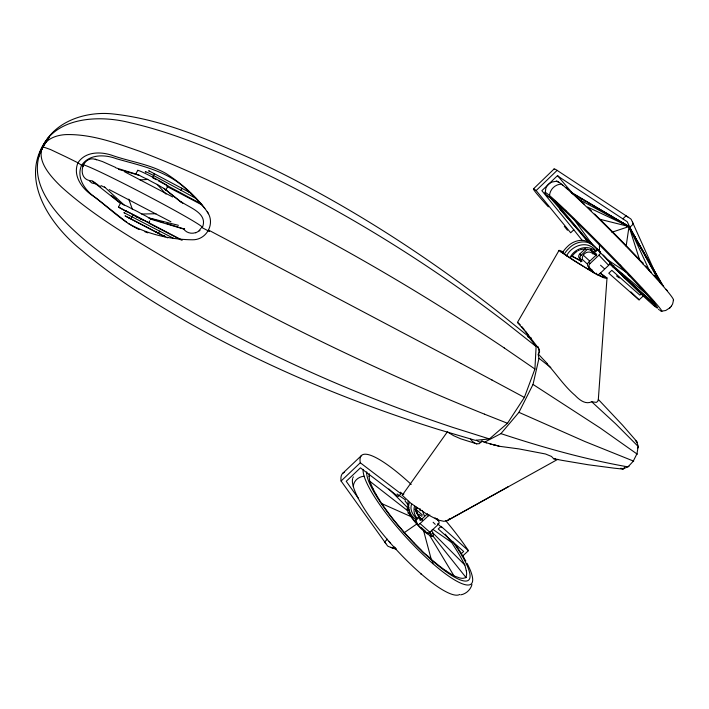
<?xml version="1.0" encoding="UTF-8"?>
<svg xmlns="http://www.w3.org/2000/svg" width="709" height="709" viewBox="0 0 709 709"><rect width="100%" height="100%" fill="white"/><g stroke="black" fill="none" stroke-linecap="round" stroke-linejoin="round"><path stroke-width="1.06" d="M369.07 476.315L369.69 481.154L372.996 488.705M45.42 142.908L42.629 146.719L42.912 147.596M48.522 137.528C16.502 176.745 49.727 225.24 82.412 250.853C114.043 277.742 149.307 299.96 185.129 320.778C254.558 360.402 328.178 392.423 403.811 418.195A2014.943 1430.345 68.7 0 0 438.118 429.37L475.322 440.342L489.414 438.933L507.502 423.282L524.376 397.421L534.914 369.026L536.119 346.541L528.09 336.075L497.869 311.668A2452.218 1681.899 -22.3 0 0 469.19 289.786C400.939 239.19 328.24 194.284 251.083 158.568C207.072 139.061 161.962 119.334 113.653 114.025C84.823 110.586 49.843 122.418 40.599 152.532M547.33 364.089C556.689 374.396 564.373 386.281 575.105 395.409C579.209 399.708 585.474 404.91 591.687 401.746L596.358 402.393L597.705 401.365L598.334 399.433L607.01 277.955L600.319 273.16M636.966 442.682L636.647 441.344L622.635 425.258L598.334 399.433M622.156 274.374L621.013 273.231L622.697 276.191A78.548 2.774 45.5 0 0 656.109 305.517A78.548 2.774 45.5 0 0 596.296 241.742A78.548 2.774 45.5 0 0 547.649 196.163L545.141 193.513L545.868 188.071A10.741 9.882 -46.3 0 1 552.151 182.018L556.414 181.22L558.692 182.31M415.784 506.634L415.935 511.668L418.602 516.249A2.021 0.922 -49.6 0 1 417.512 518.554C414.162 515.505 413.303 510.471 414.49 506.235M673.55 299.925L672.611 304.037L671.246 306.306M626.144 246.103L629.025 226.543L572.252 192.892M624.363 467.284L624.009 468.578L622.777 469.083L614.091 468.162L588.098 464.741L562.246 460.389L553.676 458.758L551.478 456.445L545.549 453.999L518.944 448.912L499.331 446.28L484.38 442.265L481.934 440.927L479.373 443.657L476.714 443.843L460.69 438.8L453.485 435.627L447.361 431.843L402.225 495.263L411.087 503.461L427.048 514.309L438.065 520.016L443.869 521.319L447.264 520.645L508.495 486.578M643.01 263.978L642.93 262.693L641.778 261.993A78.531 3.837 45.5 0 0 594.576 214.003M38.313 158.187C47.468 117.384 96.229 114.096 129.543 122.577C178.092 133.655 223.84 154.119 268.684 175.309C341.906 210.919 411.61 253.574 477.449 301.431A1262.915 706.829 13.9 0 1 506.191 322.879L536.119 346.541M408.074 501.29L407.817 506.261L409.315 510.808M652.36 302.752A109.558 2.464 42.2 0 0 654.141 304.081L655.621 304.976L614.269 267.71A19.79 1.055 42.3 0 0 612.071 265.006A19.79 1.56 43.4 0 0 606.656 259.166A19.772 1.817 45 0 0 599.513 251.801A19.763 1.755 46.8 0 0 592.627 244.959A19.755 1.4 48.2 0 0 587.903 240.519L553.986 200.328M129.047 217.335L128.994 218.053L164.736 236.7M527.682 336.394L527.842 334.409L525.458 331.094M484.38 442.265L500.926 433.624L518.935 412.346L533.026 384.438L538.982 358.302L538.149 354.394L539.54 351.912L539.425 349.457L527.939 334.551L517.481 322.391L559.091 250.304L563.035 251.686M628.963 466.238L622.777 469.083M432.871 563.664C432.712 557.549 424.399 554.793 421.146 550.007A102.043 26.57 48.4 0 1 414.375 543.254M409.43 502.451C406.904 508.716 410.325 515.416 415.483 519.156L417.592 524.368A14.916 3.146 47.8 0 0 426.871 532.539L427.146 532.787A3.049 1.427 -49.7 0 0 429.893 532.237L438.153 524.563A3.049 2.676 -21.9 0 0 438.295 520.716L437.666 519.148M42.327 147.702L49.408 137.138M202.464 227.297C208.012 213.347 190.03 207.967 181.336 201.852M411.734 503.86C409.368 509.496 412.709 515.425 417.282 518.766A2.021 0.922 -49.6 0 1 415.483 519.156M471.964 584.562C470.599 589.773 466.026 594 460.69 594.86M46.333 141.383C32.082 156.981 50.215 176.142 61.568 187.061C95.077 217.264 134.621 239.677 173.12 262.791C252.723 308.867 335.197 349.909 419.427 386.822A1005.495 257.509 31.9 0 0 484.469 414.153M42.23 147.915L44.304 144.344M42.141 148.11L44.667 143.847M41.911 148.589L43.958 144.858M40.918 151.177L42.629 146.719L45.039 143.369M446.129 570.958L454.017 575.921L459.68 577.924A102.823 23.246 50.8 0 0 463.101 578.314L466.07 577.596L466.646 573.971A104.48 20.765 50.9 0 0 466.309 570.789M41.787 148.872C45.296 138.84 56.552 134.949 66.327 134.586C91.647 134.054 115.904 142.979 139.451 151.221C180.511 166.748 220.26 185.51 259.574 204.99C333.496 242.061 405.256 283.423 474.649 328.409A1034.298 303.824 22.8 0 1 504.223 347.924M41.104 150.6L43.63 145.38M41.308 150.016L43.471 145.646M41.539 149.439L43.311 145.903M43.081 146.293C22.422 184.677 62.339 221.243 88.944 243.612C122.506 270.51 159.25 293.127 196.49 314.512C267.612 354.695 342.403 388.24 419.276 415.82A1204.724 627.979 39.5 0 0 453.131 427.5L489.414 438.933M38.463 156.592L42.965 146.488M165.33 189.994A16.759 2.162 38.3 0 0 165.871 189.985L167.803 186.307M149.732 220.916L148.73 222.848L118.474 207.081L120.424 203.368L92.764 181.486M115.815 167.838L135.782 174.015L137.732 170.311M182.195 240.2L133.381 214.641L130.766 218.744L125.032 215.873L128.994 218.053M566.482 256.011C571.684 245.163 588.178 239.58 595.968 251.057A2.154 0.877 -42.4 0 0 596.872 248.992L600.231 251.943A15.625 0.523 45.6 0 0 591.403 244.091M570.089 257.482C574.45 248.327 587.894 243.967 595.72 251.296A2.154 0.877 -42.4 0 1 593.495 252.2L590.57 250.153L587.185 249.213M402.225 495.263L403.917 493.987M580.689 261.878L582.311 259.361A6.275 5.681 -42 0 1 586.139 252.67A6.275 5.681 -42 0 1 593.256 254.194M588.178 268.959L589.285 267.249M562.804 252.156L563.664 250.906A27.243 24.655 -41.4 0 1 567.333 246.705C573.368 240.245 584.579 237.612 591.563 244.073M564.461 253.742L565.321 252.493A27.359 24.744 -41.4 0 1 569.008 248.274C575.07 241.796 586.325 239.146 593.336 245.633M571.729 256.88L572.792 255.355A15.563 14.091 -41.5 0 1 576.071 252.085L577.161 251.323M150.237 218.886A16.786 0.895 17 0 1 150.645 219.152L184.491 229.308L184.624 228.768M449.878 518.412L447.264 520.645M199.016 230.664L201.037 228.254M661.391 311.216L665.724 310.498L669.916 307.803M669.695 308.069L671.476 306.031M533.496 188.842L554.066 168.999M548.367 206.86A93.81 2.933 45.6 0 1 536.146 190.561L557.106 170.373L626.685 216.192M635.636 239.057L627.19 221.695L557.354 175.779L541.871 190.686L573.803 229.813L570.683 232.782L536.155 190.57M342.801 473.266L361.608 455.417M581.486 260.487L579.404 258.324A3.173 2.88 -41.9 0 1 579.714 254.061L585.253 248.806M395.711 549.147L388.647 546.559A4.103 3.323 -35.4 0 1 387.229 545.469L341.082 481.021L360.296 462.782A89.591 18.726 47.8 0 1 411.22 484.424M579.404 258.324L580.76 259.591A3.182 2.889 -41.9 0 1 581.07 255.32L587.247 249.462M622.874 218.833L626.082 215.793L630.177 218.505A4.449 3.651 -36.4 0 1 631.48 219.958L655.958 274.392M594.151 252.785L597.536 249.577M593.203 271.786L588.257 266.637A3.244 2.933 -41.6 0 1 588.576 262.286L596.455 254.841L591.067 250.038M594.629 273.133L589.666 267.967A3.253 2.942 -41.6 0 1 589.994 263.606L598.945 255.143A3.261 1.338 -42.4 0 0 600.301 252.005L600.443 252.156M630.195 226.977L633.394 223.955M596.836 274.658A3.253 2.925 -41.4 0 0 599.725 273.754L608.65 265.334A3.253 1.365 -42.3 0 0 610.201 262.684M613.888 265.547L612.736 266.628L609.421 263.491M641.441 293.677L639.89 295.13L611.832 270.324L608.774 273.204L639.084 299.872L643.675 295.582M427.509 513.759L420.224 520.548L416.032 509.399L417.628 507.919M387.513 539.203L384.606 541.915A40.936 6.416 59.5 0 0 385.767 543.564M415.837 520.114L418.966 517.207M392.6 548.092L394.053 546.736M417.317 524.128A3.058 1.4 -49.6 0 0 420.038 523.552L428.325 515.842A3.058 2.685 -21.7 0 1 429.858 515.018M430.673 534.861L432.8 532.893A18.895 3.208 50.3 0 0 431.444 530.208M461.275 553.694L463.677 551.478L438.224 528.967L441.06 526.335L468.445 550.68L462.312 556.326M607.01 277.955L605.592 278.256L602.987 277.494L594.904 273.399L572.5 259.751L558.931 250.552M547.64 196.189L551.416 198.626A109.629 4.626 48.9 0 1 551.832 198.786M376 494.333L381.637 503.541L389.383 514.229A102.371 26.508 46.8 0 0 395.099 521.532L404.387 532.556L416.795 524.004A18.886 5.016 48.6 0 0 423.636 530.864A18.895 4.75 50.2 0 0 429.539 535.233L454.017 575.921M199.982 230.522L195.657 232.862M557.815 459.308L448.274 520.06M637.444 448.115L638.49 447.184L636.647 441.344L635.335 440.812M578.252 250.685L579.333 250.162M611.84 232.251L629.025 226.543L662.959 285.612M580.423 249.754L582.612 249.24M630.514 275.704L629.14 275.695L627.562 273.089M195.312 232.72C191.04 234.13 185.98 232.632 183.542 228.768L184.491 229.308M140.081 179.909L147.764 179.43A16.777 2.402 28.7 0 0 157.23 184.455A16.777 1.604 35.2 0 0 164.142 188.488L182.745 203.279M120.424 203.368A16.777 1.666 37.9 0 1 124.075 204.972A16.794 3.208 33.4 0 1 132.273 209.058A16.803 3.678 26.4 0 1 141.773 214.021L155.945 213.728M586.024 249.107L583.729 249.116A19.772 1.347 44.5 0 0 584.322 249.763M95.91 183.897L91.948 183.055L89.662 181.158M42.629 146.719L50.587 149.572L66.079 156.919L77.963 162.786L83.183 166.402M553.676 458.758L555.688 458.847M636.381 454.318L637.285 454.194L600.328 428.085L533.026 384.438M167.129 237.692L167.794 237.79M421.456 574.201L420.455 573.696M626.845 226.251L629.025 226.543L662.171 284.805M626.889 226.029L629.025 226.543L660.806 283.644M91.904 180.804C75.491 180.494 81.81 153.507 96.557 159.809M599.779 219.249L629.025 226.543L658.661 280.48M141.773 214.021A16.803 2.88 19.9 0 1 148.793 217.876L178.429 225.32M118.545 169.354L139.54 175.424A16.777 1.932 21.9 0 0 147.764 179.43M499.331 446.28L494.598 444.88M95.263 159.188L102.424 161.546L115.416 167.342M182.576 228.466L167.032 223.645M158.275 220.924L163.141 222.44M151.478 218.806L156.326 220.313M500.926 433.624C542.518 447.37 584.819 459.272 627.997 466.894L633.199 461.284L636.948 453.795L638.197 446.475L615.687 423.849L591.687 401.746M139.54 175.424L135.791 174.015M144.92 231.781L147.889 232.844M625.914 225.373L629.025 226.543L633.208 234.307M484.477 414.162L507.502 423.282M563.345 252.218L560.722 251.571L577.082 262.419A73.913 6.328 31.9 0 0 581.584 265.228L583.844 266.619M436.505 518.554L437.515 518.97M381.637 503.541L410.901 516.577A18.877 4.998 46.8 0 0 416.795 524.004M518.935 412.346L584.96 441.539L633.678 461.16M620.854 468.188L622.13 468.782M623.14 223.796L629.025 226.543L632.472 233.412M587.548 207.01L629.025 226.543L649.471 270.67M517.481 322.391L520.167 324.704M100.926 185.563L104.87 187.46M124.421 171.684L172.757 196.996M109.195 189.578L170.931 221.802M621.226 222.635L629.025 226.543L630.257 229.583M571.746 256.188L581.929 261.63M571.454 255.745L581.681 261.249M135.437 216.298L137.395 217.317M139.363 218.328L141.33 219.338M158.674 228.289L169.921 234.112M133.381 214.641L125.121 210.529L126.282 211.273M170.86 234.599L181.158 239.926M209.244 231.382L201.719 227.456A67.408 2.606 27.6 0 0 144.122 194.027A67.408 2.606 27.6 0 0 83.299 165.569M134.71 215.749L143.502 220.357M149.236 223.353L157.956 227.917M174.051 238.605L123.907 212.62L124.474 212.984M130.766 218.744L165.401 236.815M204.857 208.437L201.808 204.83L167.04 186.485M201.808 204.83L190.473 192.901L148.668 170.701L149.395 171.348M128.232 223.477C147.756 234.307 170.399 239.615 192.662 239.784C206.78 239.917 215.616 223.282 207.223 211.796M139.061 229.512C121.709 221.173 108.229 207.01 92.817 195.79L92.649 195.657C82.138 188.807 72.451 175.761 77.963 162.786C85.612 150.982 101.777 151.398 113.529 155.865L113.732 155.927C131.174 161.812 149.945 164.346 166.11 173.554C182.461 184.207 197.66 197.377 208.535 213.71M460.965 363.442L208.898 230.265L209.545 231.072M126.814 211.823L118.474 207.081M491.966 380.033L524.376 397.421M156.352 179.732L152.665 177.755L154.447 173.448M158.479 180.884L201.117 203.846M196.163 198.493L153.773 175.637A7.95 0.443 27.8 0 0 146.958 172.225A7.95 0.443 27.8 0 0 145.832 172.154M578.606 199.176L629.025 226.543L639.518 259.467M579.519 197.829L582.381 199.486M584.287 200.585L586.183 201.693M588.089 202.801L590.943 204.458M592.848 205.557L629.025 226.543L629.61 228.661M572.057 193.158L629.025 226.543M92.427 181.034L92.861 181.291A67.036 1.48 38.5 0 1 93.393 181.619M584.969 267.311L588.337 269.349A25.763 2.287 31.9 0 0 591.634 271.281C593.513 273.151 613.781 282.466 600.08 273.266M614.26 267.78L612.736 266.628L652.448 302.84M627.279 216.582L627.873 216.972M606.656 259.175L626.659 272.478M504.205 347.924L534.914 369.026M624.558 278.167L622.697 276.191M432.96 529.419L451.651 542.474L457.367 551.531A105.96 18.416 50.2 0 1 460.682 557.194L464.847 565.02L466.327 570.807M163.85 235.53L165.1 236.434M116.303 199.194L111.021 195.374L120.096 202.783M360.296 462.782L401.028 493.801L398.148 496.504L360.429 467.843L346.231 481.305L358.293 498.223M440.413 566.819L431.276 559.436L423.636 530.864M126.663 222.254L95.901 197.855C85.567 191.12 76.04 178.296 81.464 165.543C88.98 153.924 104.879 154.332 116.427 158.727L116.622 158.789C142.349 166.145 170.142 171.481 189.126 192.245M538.982 358.302L550.804 367.563M369.69 481.154L407.586 510.64A18.868 4.697 45.2 0 0 410.901 516.577M96.725 183.932L100.775 187.176M165.871 189.985L181.371 202.455M164.142 188.488L165.933 190.003M555.014 201.205L556.733 202.668M612.071 265.006L647.379 294.793M421.456 527.771L425.32 531.183M418.301 516.595L422.378 520.202M420.038 523.552L429.893 532.237M416.032 509.399L422.475 515.106M435.025 517.809L438.295 520.716M610.352 264.306L636.771 288.598M590.819 249.798L591.714 250.614A2.145 0.869 -42.5 0 1 591.714 249.772M583.303 255.16L589.578 260.947M104.427 186.875L124.075 204.972M579.714 254.061L581.07 255.32M588.576 262.286L589.994 263.606M582.311 259.361L587.3 264.023M588.257 266.637L589.666 267.967M642.602 294.093L648.682 299.827M565.029 210.192L566.207 211.309M595.941 254.691L592.884 251.81L596.491 255.781M624.434 276.643L630.31 282.536M388.931 488.98L407.702 507.759A18.868 3.634 44.5 0 1 409.022 507.759M464.847 565.02L432.8 532.893A18.895 3.705 51.2 0 1 432.871 535.951L466.07 577.596M414.375 543.236L404.387 532.556M619.719 264.758L620.862 265.964M598.945 255.143L608.65 265.334M595.56 253.281L596.739 254.531M590.987 250.304L596.118 255.692M590.056 243.701L551.061 198.671M559.933 209.27L587.912 241.095M157.23 184.455L166.03 194.115M641.521 287.943L642.735 289.29M417.592 524.368L417.273 524.013A14.916 3.146 47.8 0 1 409.678 511.419M580.857 233.429L588.195 241.68M573.803 229.813L582.186 240.342M521.859 326.645L524.128 329.437M404.99 500.909L407.728 504.356M390.287 542.943L389.099 541.392M445.217 534.107L451.651 542.474M573.226 218.363L592.627 244.959M190.446 192.892L191.306 194.08M634.254 236.257L635.299 238.197M636.345 240.138L639.491 245.961M655.621 304.976L654.442 302.991A107.759 5.725 42.4 0 0 652.431 300.359M437.728 523.517L438.153 524.563M427.713 514.282L428.325 515.842M422.245 510.391L424.381 515.957M128.781 199.105L132.273 209.058M414.978 509.106L417.636 513.671A2.012 0.913 -49.5 0 0 416.396 513.635M599.442 244.073L599.513 251.801M611.22 263.642A15.625 0.523 45.6 0 1 609.474 262.552M603.306 255.089A15.625 0.523 45.6 0 1 608.836 260.939M639.385 291.027A111.118 0.718 42.9 0 1 643.976 295.352M544.884 192.316A83.29 2.978 45.5 0 1 610.768 255.178A83.29 2.978 45.5 0 1 660.008 310.427M659.273 309.886A83.29 2.978 45.5 0 1 658.413 309.204M655.072 306.377A83.29 2.978 45.5 0 1 653.716 305.18M556.414 181.212A83.432 4.032 45.5 0 1 619.037 239.048A83.432 4.032 45.5 0 1 673.249 300.191M562.255 184.925A78.531 3.837 45.5 0 1 563.043 185.466M566.225 187.92A78.531 3.837 45.5 0 1 567.537 189.011M571.073 192.05A78.531 3.837 45.5 0 1 572.207 193.043M572.792 193.566A78.531 3.837 45.5 0 1 573.998 194.647M575.903 196.366A78.531 3.837 45.5 0 1 584.562 204.405M589.418 209.031A78.531 3.837 45.5 0 1 591.324 210.857M645.491 265.972A78.531 3.837 45.5 0 1 651.216 272.185M654.026 275.278A78.531 3.837 45.5 0 1 657.261 278.894M659.627 281.588A78.531 3.837 45.5 0 1 663.704 286.339M666.159 289.316A78.531 3.837 45.5 0 1 667.187 290.61M586.573 239.651A19.755 0.833 49 0 1 587.903 240.519M552.089 198.937A109.629 4.626 48.9 0 1 552.391 199.123M549.528 195.48A11.69 10.741 -46.1 0 1 561.351 184.11M596.668 273.275A3.235 2.916 -41.4 0 1 596.03 273.364M430.124 532.051A14.916 3.146 47.8 0 1 427.58 532.929M419.56 517.331A14.916 3.146 47.8 0 1 422.006 519.874M452.794 541.685A74.95 15.935 47.8 0 1 438.392 565.826A74.95 15.935 47.8 0 1 366.748 471.884M446.094 570.896A102.442 25.427 49.9 0 1 440.378 566.748M469.136 567.537A79.452 16.936 47.8 0 1 426.721 558.134A79.452 16.936 47.8 0 1 363.15 469.438M456.144 545.7A79.452 16.936 47.8 0 1 458.75 549.51M459.166 550.14A79.452 16.936 47.8 0 1 461.594 553.906M462.108 554.73A79.452 16.936 47.8 0 1 464.519 558.745M464.971 559.525A79.452 16.936 47.8 0 1 465.84 561.058M467.045 563.301A79.452 16.936 47.8 0 1 468.817 566.854M459.698 594.461A79.328 17.805 47.9 0 1 396.73 550.104A79.328 17.805 47.9 0 1 352.657 478.557M352.967 477.671A79.328 17.805 47.9 0 1 353.392 476.909M406.939 509.709A18.904 4.024 47.8 0 1 408.535 510.356M429.84 533.035A18.904 4.024 47.8 0 1 431.099 536.332M407.586 510.64A18.868 4.201 44.4 0 1 407.702 507.759M432.871 535.951A18.895 4.272 51.1 0 1 429.539 535.233M407.923 513.059A14.916 3.173 47.8 0 1 409.288 512.669M376.054 494.368A103.461 25.276 45.5 0 1 373.049 488.749M369.052 476.306A104.879 23.167 44.7 0 1 369.451 473.825M396.198 548.81A74.667 16.786 48 0 1 394.886 547.375M353.33 486.507A10.883 9.713 -18.2 0 1 364.169 476.253M421.651 519.706A6.195 1.285 47.8 0 1 418.718 514.938A6.195 1.285 47.8 0 1 421.89 516.365M422.334 519.537A2.987 1.374 -49.5 0 1 422.626 518.616M445.518 520.441A89.591 18.726 47.8 0 1 468.445 550.68M341.082 481.021A89.343 20.472 48 0 1 344.264 472.354M392.538 547.968A40.856 16.094 38.8 0 1 390.872 547.366M441.92 527.656A39.013 5.459 50.1 0 1 438.782 524.828M402.189 493.561A39.465 7.746 41.9 0 1 400.363 492.197M435.229 524.35A38.995 4.059 48.8 0 1 433.137 522.267M405.601 499.978A39.438 7.471 41.3 0 1 397.12 493.996M639.093 299.889A93.81 2.933 45.6 0 1 630.913 291.904M573.448 194.177A94.093 5.052 45.4 0 1 557.691 175.575M553.897 169.407A94.093 5.052 45.4 0 1 557.097 170.364M632.446 222.139A43.143 9.846 54.6 0 1 633.226 223.814M604.165 268.489A40.759 1.205 42.9 0 1 600.541 265.228M564.311 226.348A41.317 0.691 50.9 0 1 567.457 230.248M619.418 277.999A40.767 2.756 44 0 1 616.555 275.943M461.213 363.566A974.458 19.17 27.4 0 1 492.232 380.157M181.619 188.124A2.366 0.47 -61.8 0 1 181.008 190.322M167.04 186.13A17.096 0.931 27.7 0 0 167.448 185.731L167.386 185.678A17.096 0.931 27.7 0 0 149.209 175.407A17.096 0.931 27.7 0 0 137.989 170.772M148.793 217.876A16.794 1.134 16.4 0 1 150.654 219.152M159.729 231.116A2.375 0.47 -62.2 0 1 158.187 233.048M156.21 232.26A2.357 0.461 -62.2 0 1 156.228 231.524M94.049 182.053A67.036 1.48 38.5 0 1 95.706 183.197M547.375 363.611A79.408 19.09 48.5 0 1 538.361 354.092M538.096 346.745A58.103 23.291 -62.3 0 1 539.097 352.914M481.003 442.345A58.103 23.291 -62.3 0 1 476.528 440.271M528.17 337.387A58.103 23.291 -62.3 0 1 531.466 338.14M494.802 445.314A78.008 10.396 17.6 0 1 493.163 444.827M491.523 444.321A78.008 10.396 17.6 0 1 489.884 443.825M486.596 442.797A78.008 10.396 17.6 0 1 484.956 442.274M483.325 441.751A78.008 10.396 17.6 0 1 481.686 441.228M476.714 443.843A61.178 24.416 -62.3 0 1 470.679 439.101M420.127 510.772A5.894 5.193 -21.6 0 1 420.056 508.637M592.467 270.333A6.39 5.769 -41.8 0 1 591.235 269.367"/></g></svg>
